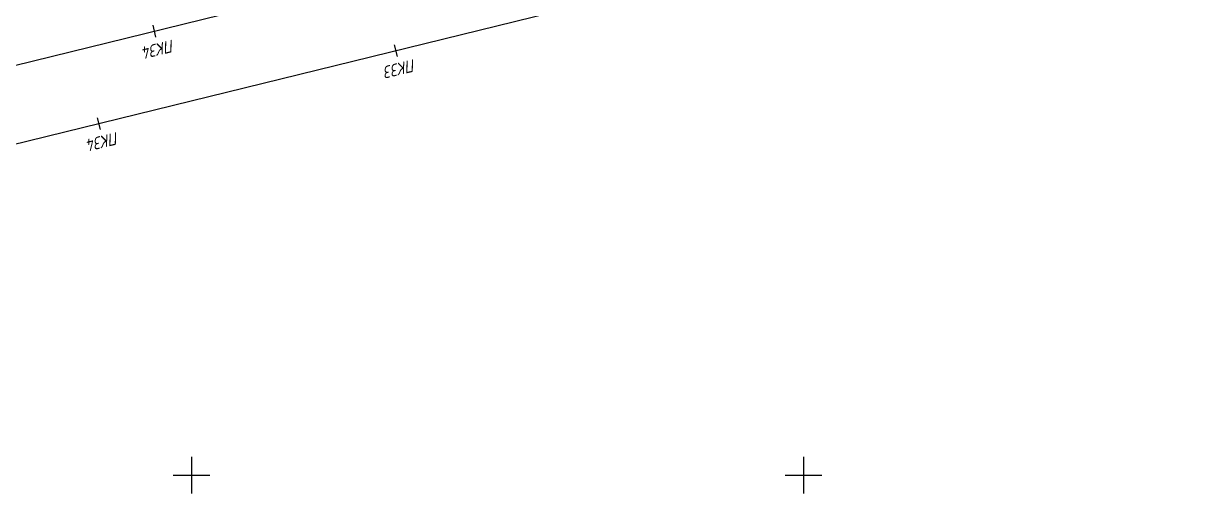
# Model space of a CAD drawing. Extents: x 1519150 to 1520806, y 2185741 to 2187019.
# Drawn here: x 1520145.1 to 1520528.7, y 2185794 to 2185947.8 of the extents above; entities that cross this region are included whole.
import ezdxf
from ezdxf.enums import TextEntityAlignment as Align

# ---------------------------------------------------------------- set-up
doc = ezdxf.new("R2010")
doc.units = 0
for name, color, linetype, lineweight in [('ИИ_ГЕОСЕТКА_025', 3, 'Continuous', 25), ('ИИ_ПИКЕТАЖ_025', 7, 'Continuous', 25), ('ИИ_ТРАССА_АД_025', 1, 'Continuous', 25), ('ИИ_ТРАССА_ЛЭП_025', 7, 'Continuous', 25)]:
    doc.layers.add(name, color=color, linetype=linetype, lineweight=lineweight)
doc.styles.add('VNIPISIMPLEXCUR', font='simplex.shx', dxfattribs={"width": 0.8, "oblique": 15})

# ---------------------------------------------------------------- blocks, each defined once
blk = doc.blocks.new('ИИ05012')
at = {"color": 0, "linetype": 'Continuous', "lineweight": 25, "flags": 128}
for points in [[(0, 3), (0, -3)], [(-3, 0), (3, 0)]]:
    blk.add_lwpolyline(points, dxfattribs=at)
blk = doc.blocks.new('ИИ15001')
at = {"color": 0, "linetype": 'Continuous', "lineweight": 25}
blk.add_lwpolyline([(0, 1), (0, -1)], dxfattribs=at)
at = {"color": 0, "linetype": 'Continuous', "lineweight": 25, "style": 'VNIPISIMPLEXCUR', "oblique": 15, "width": 0.8}
blk.add_attdef('STATIONING', text='', height=2, dxfattribs=at).set_placement((0, 2), align=Align.CENTER)
at = {"color": 7, "linetype": 'Continuous', "lineweight": 25, "style": 'VNIPISIMPLEXCUR', "oblique": 15, "width": 0.8}
blk.add_attdef('HEIGHT', text='', height=2, dxfattribs=at).set_placement((0, -2), align=Align.TOP_CENTER)

msp = doc.modelspace()

# ---------------------------------------------------------------- linework, layer by layer
at = {"layer": 'ИИ_ТРАССА_АД_025'}
msp.add_lwpolyline([(1520788.745, 2186093.003), (1520593.92, 2186045.07), (1520308.07, 2185974.79), (1520074.18, 2185917.27), (1519887.27, 2185871.313)], dxfattribs=at)
at = {"layer": 'ИИ_ТРАССА_ЛЭП_025'}
msp.add_lwpolyline([(1520794.734, 2186068.629), (1519899.27, 2185848.528)], dxfattribs=at)

# ---------------------------------------------------------------- block references
at = {"layer": 'ИИ_ГЕОСЕТКА_025', "xscale": 2, "yscale": 2, "zscale": 2}
for p in [(1520200, 2185800), (1520400, 2185800)]:
    msp.add_blockref('ИИ05012', p, dxfattribs=at)
at = {"layer": 'ИИ_ПИКЕТАЖ_025', "color": 1, "xscale": 2, "yscale": 2, "zscale": 2, "rotation": 193.8164}
msp.add_blockref('ИИ15001', (1520187.898, 2185945.236), dxfattribs=at).add_auto_attribs({'STATIONING': 'ПК34'})
at = {"layer": 'ИИ_ПИКЕТАЖ_025', "xscale": 2, "yscale": 2, "zscale": 2, "rotation": 193.8093}
for p, values in [((1520266.846, 2185938.876), {'STATIONING': 'ПК33'}), ((1520169.736, 2185915.007), {'STATIONING': 'ПК34'})]:
    msp.add_blockref('ИИ15001', p, dxfattribs=at).add_auto_attribs(values)

doc.saveas('drawing.dxf')
